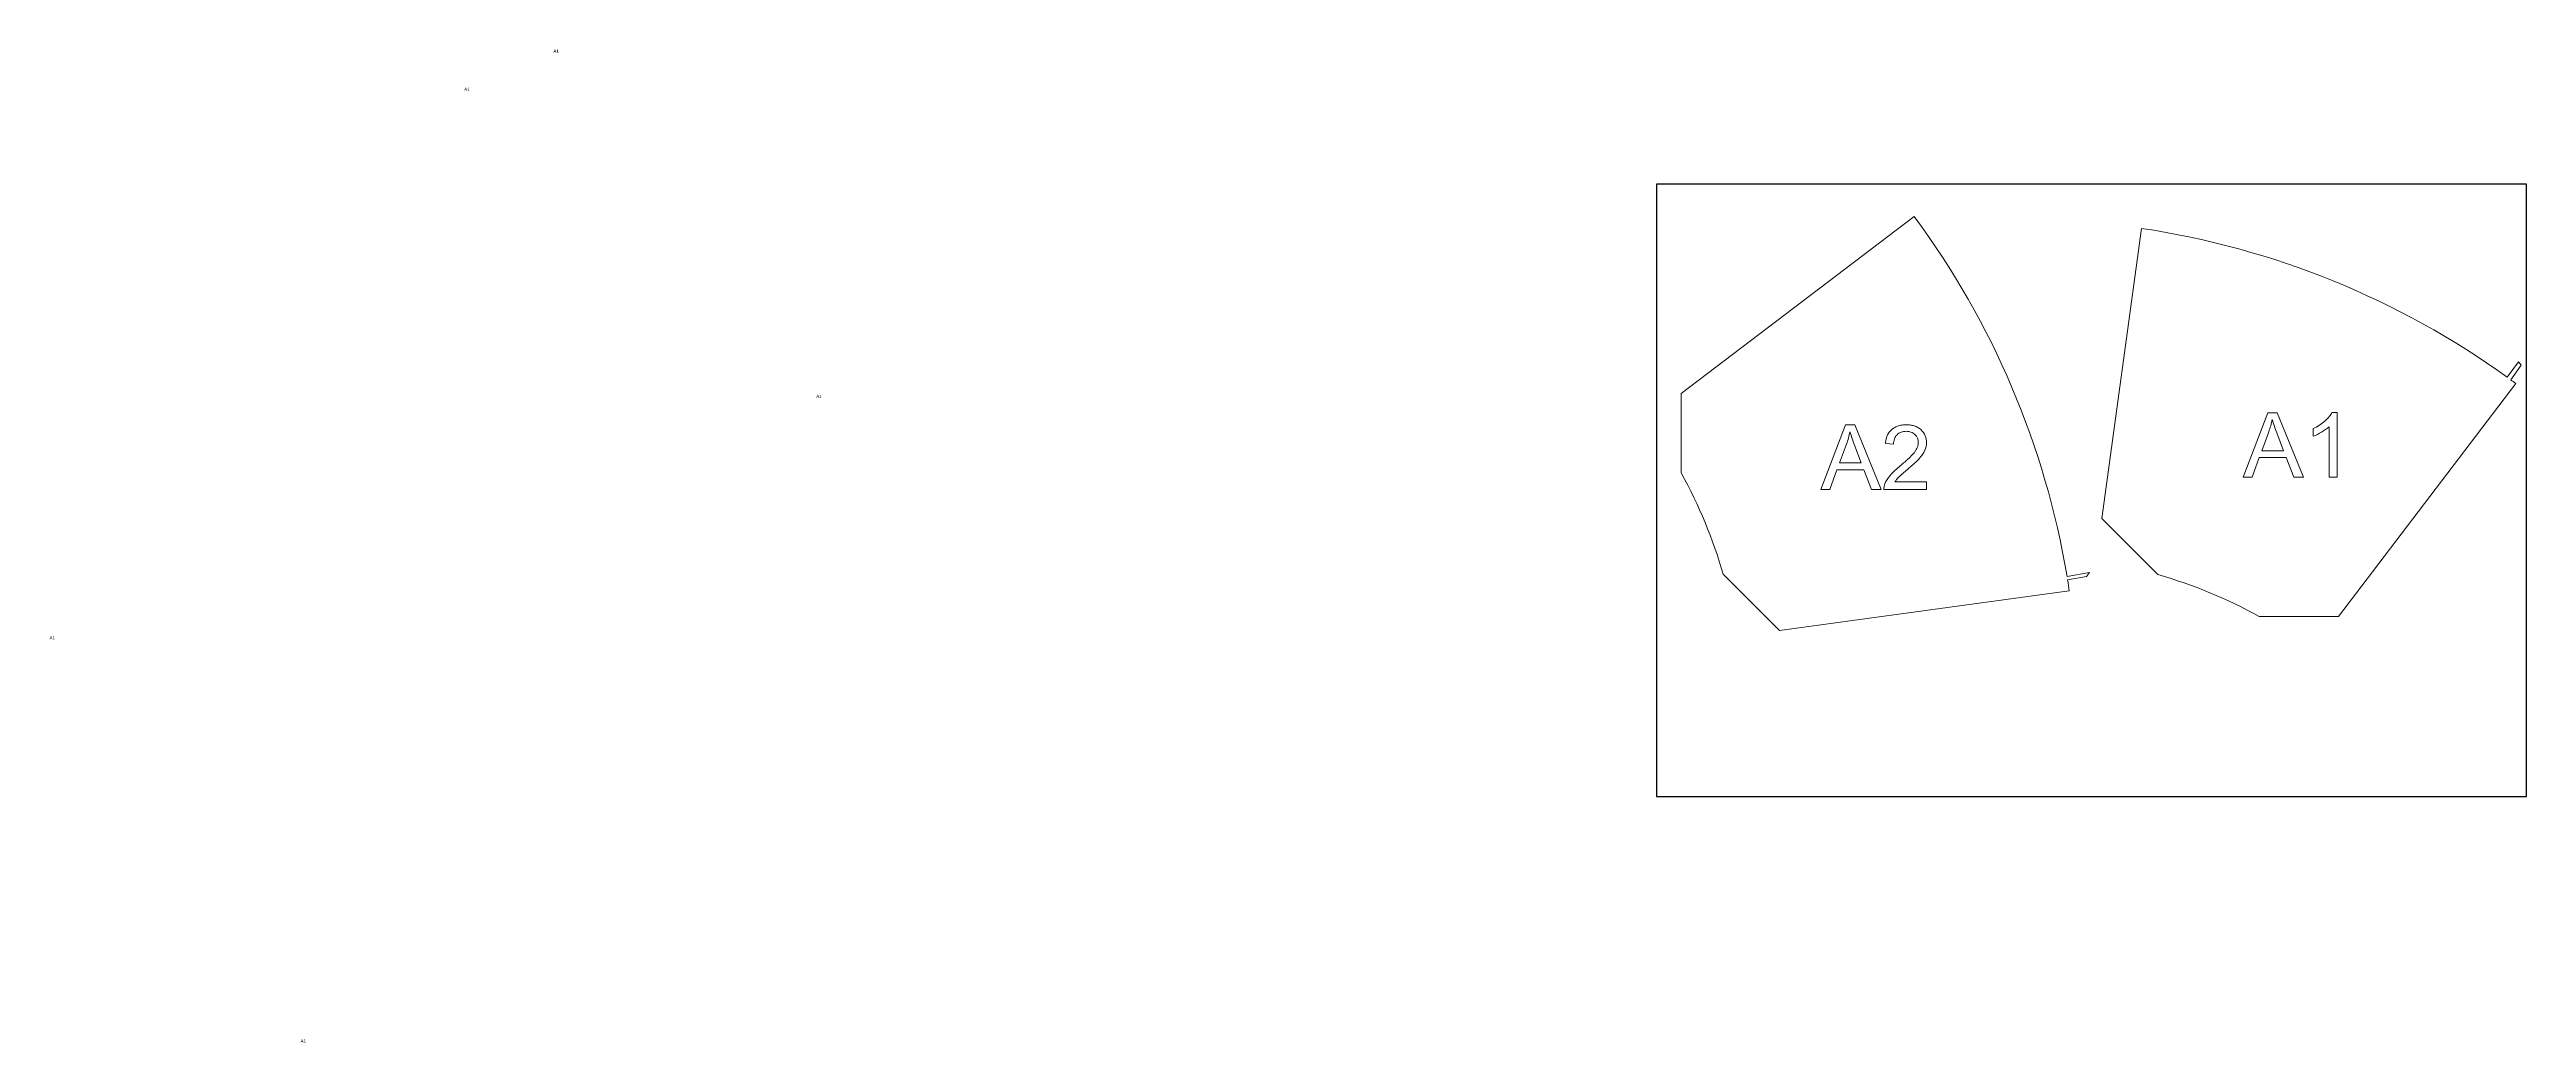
# Model space of a CAD drawing. Header units: millimetres. Extents: x -489 to 280, y -66 to 242.
import ezdxf

# ---------------------------------------------------------------- set-up
doc = ezdxf.new("R2010")
doc.units = ezdxf.units.MM
for name, color, linetype, lineweight in [('border', 1, 'Continuous', 25), ('layer 1', 7, 'Continuous', 20), ('letters', 7, 'Continuous', 25)]:
    doc.layers.add(name, color=color, linetype=linetype, lineweight=lineweight)
doc.layers.add('maimai_touch v53_Sketch1', color=7, linetype='Continuous')
doc.styles.add('textstyle3', font='arial.ttf')

msp = doc.modelspace()

# ---------------------------------------------------------------- linework, layer by layer
at = {"layer": 'border'}
for p, q in [((280, 200), (10, 200)), ((10, 200), (10, 10)), ((280, 10), (280, 200)), ((10, 10), (280, 10))]:
    msp.add_line(p, q, dxfattribs=at)
at = {"layer": 'layer 1'}
for p, q in [((17.71, 135.03), (90, 190)), ((148.24, 96.31), (160.49, 186.3)), ((277.5, 144.93), (273.99, 140.13)), ((278.33, 143.83), (275.11, 139.32)), ((278.33, 143.83), (277.5, 144.93)), ((17.71, 110.41), (17.71, 135.03)), ((276.69, 138.16), (221.72, 65.87)), ((165.65, 78.9), (148.24, 96.31)), ((48.15, 61.55), (30.74, 78.96)), ((144.44, 79.54), (137.42, 78.31)), ((143.44, 78.23), (137.6, 77.2)), ((143.44, 78.23), (144.44, 79.54)), ((138.13, 73.8), (48.15, 61.55)), ((221.72, 65.87), (197.1, 65.87))]:
    msp.add_line(p, q, dxfattribs=at)
at = {"layer": 'layer 1', "flags": 128}
for points in [[(61.03, 105.29), (68.71, 125.29), (71.56, 125.29), (79.75, 105.29), (76.73, 105.29), (74.4, 111.34), (66.04, 111.34), (63.84, 105.29)], [(192.06, 109.11), (199.74, 129.11), (202.59, 129.11), (210.78, 109.11), (207.77, 109.11), (205.43, 115.17), (197.07, 115.17), (194.87, 109.11)]]:
    msp.add_lwpolyline(points, close=True, dxfattribs=at)
for points in [[(66.8, 113.5), (73.58, 113.5), (71.49, 119.04, -0.020028), (70.07, 123.19, -0.038979), (69, 119.37)], [(93.83, 107.65), (93.83, 105.29), (80.61, 105.29, -0.100524), (80.9, 106.99, -0.086918), (82.52, 109.65, -0.043664), (85.73, 112.68, 0.0066), (87.05, 113.79, 0.00853), (88.05, 114.69, 0.017724), (89.41, 116.04, 0.029904), (90.13, 116.92, 0.026751), (90.62, 117.65, 0.032234), (90.94, 118.31, 0.046016), (91.2, 119.13, 0.053335), (91.28, 119.87, 0.212985), (90.24, 122.33, 0.053889), (89.65, 122.79, 0.05357), (88.98, 123.11, 0.045034), (88.31, 123.27, 0.03901), (87.52, 123.34, 0.03933), (86.68, 123.27, 0.045909), (85.98, 123.09, 0.055319), (85.28, 122.75, 0.055958), (84.68, 122.27, 0.059076), (84.19, 121.66, 0.056126), (83.84, 120.91, 0.043231), (83.67, 120.2, 0.036274), (83.6, 119.32), (81.08, 119.58, -0.035343), (81.29, 120.88, -0.042122), (81.63, 121.94, -0.05472), (82.24, 123.02, -0.058083), (83.03, 123.89, -0.05547), (83.99, 124.56, -0.051652), (85.16, 125.05, -0.039427), (86.25, 125.28, -0.033294), (87.57, 125.37, -0.035955), (88.91, 125.27, -0.042618), (90.01, 125.01, -0.054448), (91.17, 124.5, -0.057237), (92.13, 123.77, -0.21445), (93.8, 119.82, -0.101473), (93.31, 117.46, -0.080664), (91.68, 115.01, -0.023876), (90.49, 113.79, -0.011802), (87.9, 111.49, 0.022217), (85.06, 108.98, 0.052359), (84.02, 107.65)], [(197.83, 117.32), (204.61, 117.32), (202.53, 122.86, -0.020028), (201.11, 127.01, -0.038979), (200.03, 123.19)], [(221.21, 109.11), (218.75, 109.11), (218.75, 124.76, -0.056837), (216.43, 123.06, -0.043748), (213.84, 121.8), (213.84, 124.17, 0.072848), (217.44, 126.52, 0.039219), (218.86, 127.99, 0.056357), (219.63, 129.19), (221.21, 129.19)]]:
    msp.add_lwpolyline(points, format="xyb", close=True, dxfattribs=at)
at = {"layer": 'layer 1'}
for centre, radius, start, end in [((-118.97, 35.37), 259.96, 9.50708, 36.49979), ((122.06, -70.8), 259.96, 54.23601, 81.49911), ((122.06, -70.8), 259.96, 53.49919, 53.93142), ((-118.97, 35.37), 155.92, 16.23223, 28.76686), ((-118.97, 35.37), 259.96, 8.50001, 9.26022), ((122.06, -70.81), 155.92, 61.23223, 73.76686)]:
    msp.add_arc(centre, radius, start, end, dxfattribs=at)

# ---------------------------------------------------------------- texts
at = {"layer": 'letters', "char_height": 1, "attachment_point": 1, "style": 'textstyle3'}
for insert in [(-332.32, 241.79), (-360, 230), (-488.66, 59.73), (-410.74, -65.31)]:
    msp.add_mtext('A1', dxfattribs=dict(at, insert=insert))
at = {"layer": 'maimai_touch v53_Sketch1', "insert": (-250.74, 134.69), "char_height": 1, "attachment_point": 1, "style": 'textstyle3'}
msp.add_mtext('A1', dxfattribs=at)

doc.saveas('drawing.dxf')
